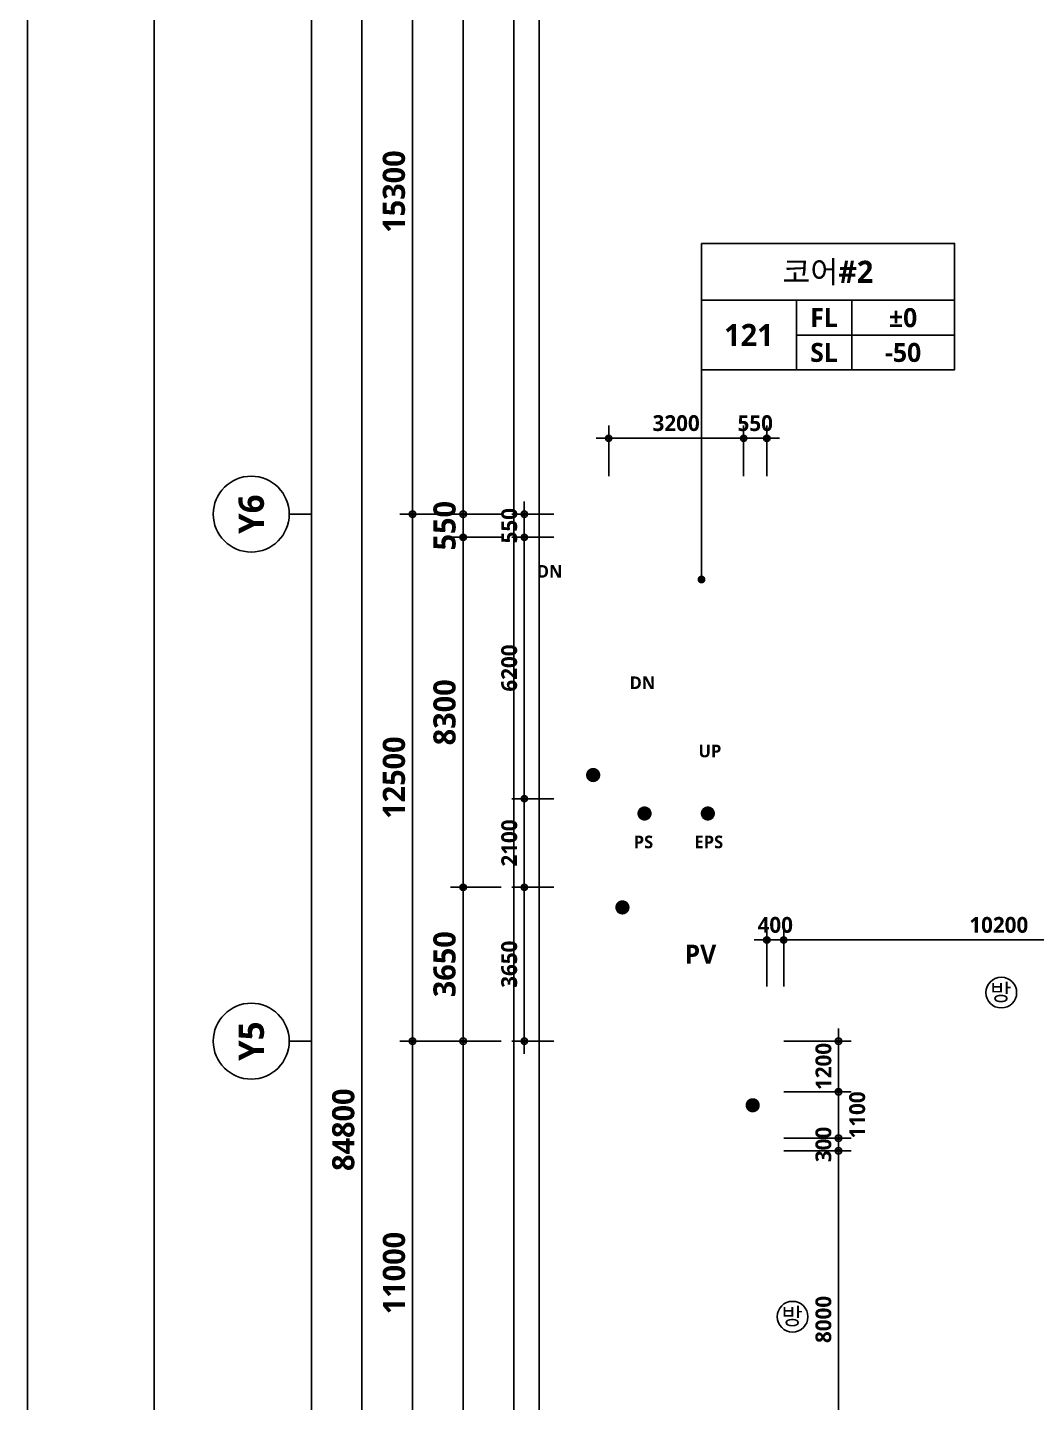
# Model space of a CAD drawing. Header units: millimetres. Extents: x -63924 to 190228206, y 0 to 456875599.
# Drawn here: x 89100 to 113024, y 315280 to 347892 of the extents above; entities that cross this region are included whole.
import ezdxf
from ezdxf.enums import TextEntityAlignment as Align

# ---------------------------------------------------------------- set-up
doc = ezdxf.new("R2010")
doc.units = ezdxf.units.MM
doc.header["$LTSCALE"] = 150
doc.header["$MEASUREMENT"] = 0
doc.header["$PDSIZE"] = -10
doc.layers.get('0').update_dxf_attribs({"linetype": 'CONTINUOUS'})
doc.layers.get('Defpoints').update_dxf_attribs({"color": 153, "linetype": 'CONTINUOUS'})
for name, color, linetype in [('A-ANNO-DIM', 4, 'CONTINUOUS'), ('A-ANNO-GRA1', 7, 'CONTINUOUS'), ('A-ANNO-SYMB', 7, 'CONTINUOUS'), ('A-ANNO-TEXT1', 7, 'CONTINUOUS'), ('A-ANNO-TEXT2', 3, 'CONTINUOUS'), ('A-ANNO-TITL', 7, 'CONTINUOUS'), ('A-FLOR-MARK-ARCH', 1, 'CONTINUOUS'), ('A-ST-AXIS-BUB', 7, 'CONTINUOUS'), ('A-ST-AXIS-DIM', 7, 'CONTINUOUS')]:
    doc.layers.add(name, color=color, linetype=linetype)
for name, color, linetype, plot in [('Defpoint', 161, 'CONTINUOUS', False), ('G(그리드1)', 185, 'CONTINUOUS', False), ('G(그리드2)', 235, 'CONTINUOUS', False)]:
    doc.layers.add(name, color=color, linetype=linetype, plot=plot)
doc.styles.add('2020음성 1차', font='')
doc.styles.add('SH_나눔', font='')
doc.styles.add('SH_대대리576', font='')
doc.styles.add('SH_진천_나눔', font='')
doc.styles.get('2020음성 1차').set_extended_font_data('NanumGothic', bold=True)
doc.styles.get('SH_나눔').set_extended_font_data('NanumGothic', bold=True)
doc.styles.get('SH_대대리576').set_extended_font_data('NanumGothic', bold=True)
doc.styles.get('SH_진천_나눔').set_extended_font_data('NanumGothic', bold=True)
doc.dimstyles.new('SHP 300', dxfattribs={"dimscale": 150, "dimtxt": 3.5, "dimasz": 1, "dimexe": 2, "dimexo": 2, "dimgap": 1, "dimtad": 1, "dimdec": 0, "dimzin": 0, "dimdsep": 46, "dimtxsty": 'SH_대대리576', "dimblk": 'DIMDOT', "dimcen": 0.09, "dimclrt": 3, "dimadec": 0, "dimazin": 1, "dimtfac": 1, "dimtdec": 0, "dimtix": 1, "dimtmove": 2, "dimatfit": 0, "dimldrblk": 'DIMDOT', "dimfxl": 1, "dimtolj": 1, "dimtzin": 0, "dimarcsym": 0})
doc.dimstyles.new('SHP300내부', dxfattribs={"dimscale": 150, "dimtxt": 2.5, "dimasz": 1, "dimexe": 2, "dimexo": 2, "dimgap": 1, "dimtad": 1, "dimdec": 0, "dimzin": 0, "dimdsep": 46, "dimtxsty": 'SH_대대리576', "dimblk": 'DIMDOT', "dimcen": 0.09, "dimclrd": 256, "dimclre": 256, "dimclrt": 3, "dimadec": 0, "dimazin": 1, "dimtfac": 1, "dimtdec": 0, "dimtix": 1, "dimtmove": 2, "dimatfit": 0, "dimldrblk": 'DIMDOT', "dimfxl": 1, "dimtolj": 1, "dimtzin": 0, "dimlwd": -1, "dimlwe": -1, "dimarcsym": 0})

# ---------------------------------------------------------------- blocks, each defined once
blk = doc.blocks.new('DIMDOT')
at = {"color": 0}
blk.add_line((-2, 0), (2, 0), dxfattribs=at)
for radius in [0.5, 0.25]:
    blk.add_circle((0, 0), radius, dxfattribs=at)
blk = doc.blocks.new('*D221')
at = {"layer": 'A-ANNO-DIM', "transparency": 16777216}
for p, q in [((107030, 325150), (107030, 326550)), ((117230, 325150), (117230, 326550)), ((107180, 326250), (117080, 326250))]:
    blk.add_line(p, q, dxfattribs=at)
at = {"layer": 'Defpoints', "color": 0, "transparency": 16777216}
for p in [(117230, 326250), (107030, 324850), (117230, 324850)]:
    blk.add_point(p, dxfattribs=at)
at = {"layer": 'A-ANNO-DIM', "linetype": 'ByBlock', "transparency": 16777216, "xscale": 150, "yscale": 150, "zscale": 150, "rotation": 180}
blk.add_blockref('DIMDOT', (107030, 326250), dxfattribs=at)
at = {"layer": 'A-ANNO-DIM', "linetype": 'ByBlock', "transparency": 16777216, "xscale": 150, "yscale": 150, "zscale": 150}
blk.add_blockref('DIMDOT', (117230, 326250), dxfattribs=at)
at = {"layer": 'A-ANNO-DIM', "color": 3, "transparency": 16777216, "insert": (112130, 326606), "char_height": 375, "attachment_point": 5, "style": 'SH_대대리576'}
blk.add_mtext('\\A1;10200', dxfattribs=at)
blk = doc.blocks.new('*D222')
at = {"layer": 'A-ANNO-DIM', "transparency": 16777216}
for p, q in [((106630, 325150), (106630, 326550)), ((107030, 325150), (107030, 326550)), ((106480, 326250), (106330, 326250)), ((107030, 326250), (106630, 326250)), ((107180, 326250), (107330, 326250))]:
    blk.add_line(p, q, dxfattribs=at)
at = {"layer": 'Defpoints', "color": 0, "transparency": 16777216}
for p in [(106630, 326250), (106630, 324850), (107030, 324850)]:
    blk.add_point(p, dxfattribs=at)
at = {"layer": 'A-ANNO-DIM', "linetype": 'ByBlock', "transparency": 16777216, "xscale": 150, "yscale": 150, "zscale": 150}
blk.add_blockref('DIMDOT', (106630, 326250), dxfattribs=at)
at = {"layer": 'A-ANNO-DIM', "linetype": 'ByBlock', "transparency": 16777216, "xscale": 150, "yscale": 150, "zscale": 150, "rotation": 180}
blk.add_blockref('DIMDOT', (107030, 326250), dxfattribs=at)
at = {"layer": 'A-ANNO-DIM', "color": 3, "transparency": 16777216, "insert": (106830, 326606), "char_height": 375, "attachment_point": 5, "style": 'SH_대대리576'}
blk.add_mtext('\\A1;400', dxfattribs=at)
blk = doc.blocks.new('A-ST-AXIS-BUB-1')
at = {"layer": 'A-ST-AXIS-BUB'}
blk.add_line((0, 350), (0, 0), dxfattribs=at)
blk.add_circle((0, 950), 600, dxfattribs=at)
blk = doc.blocks.new('*D851')
at = {"layer": 'A-ST-AXIS-DIM', "color": 0, "lineweight": -2, "transparency": 16777216}
for p, q in [((100330, 323850), (97930, 323850)), ((98230, 313000), (98230, 323700)), ((100330, 312850), (97930, 312850))]:
    blk.add_line(p, q, dxfattribs=at)
at = {"layer": 'Defpoints', "color": 0, "transparency": 16777216}
for p in [(98230, 323850), (100630, 323850), (100630, 312850)]:
    blk.add_point(p, dxfattribs=at)
at = {"layer": 'A-ST-AXIS-DIM', "color": 0, "linetype": 'ByBlock', "lineweight": -2, "transparency": 16777216, "xscale": 150, "yscale": 150, "zscale": 150}
for p, rotation in [((98230, 323850), 90), ((98230, 312850), 270)]:
    blk.add_blockref('DIMDOT', p, dxfattribs=dict(at, rotation=rotation))
at = {"layer": 'A-ST-AXIS-DIM', "color": 3, "transparency": 16777216, "insert": (97792, 318350), "char_height": 525, "attachment_point": 5, "rotation": 90, "style": 'SH_대대리576'}
blk.add_mtext('\\A1;11000', dxfattribs=at)
blk = doc.blocks.new('*D852')
at = {"layer": 'A-ST-AXIS-DIM', "color": 0, "lineweight": -2, "transparency": 16777216}
for p, q in [((100330, 336350), (97930, 336350)), ((98230, 336200), (98230, 324000)), ((100330, 323850), (97930, 323850))]:
    blk.add_line(p, q, dxfattribs=at)
at = {"layer": 'Defpoints', "color": 0, "transparency": 16777216}
for p in [(100630, 336350), (98230, 323850), (100630, 323850)]:
    blk.add_point(p, dxfattribs=at)
at = {"layer": 'A-ST-AXIS-DIM', "color": 0, "linetype": 'ByBlock', "lineweight": -2, "transparency": 16777216, "xscale": 150, "yscale": 150, "zscale": 150}
for p, rotation in [((98230, 336350), 90), ((98230, 323850), 270)]:
    blk.add_blockref('DIMDOT', p, dxfattribs=dict(at, rotation=rotation))
at = {"layer": 'A-ST-AXIS-DIM', "color": 3, "transparency": 16777216, "insert": (97791, 330100), "char_height": 525, "attachment_point": 5, "rotation": 90, "style": 'SH_대대리576'}
blk.add_mtext('\\A1;12500', dxfattribs=at)
blk = doc.blocks.new('*D853')
at = {"layer": 'A-ST-AXIS-DIM', "color": 0, "lineweight": -2, "transparency": 16777216}
for p, q in [((100330, 351650), (97930, 351650)), ((98230, 336500), (98230, 351500)), ((100330, 336350), (97930, 336350))]:
    blk.add_line(p, q, dxfattribs=at)
at = {"layer": 'Defpoints', "color": 0, "transparency": 16777216}
for p in [(98230, 351650), (100630, 351650), (100630, 336350)]:
    blk.add_point(p, dxfattribs=at)
at = {"layer": 'A-ST-AXIS-DIM', "color": 0, "linetype": 'ByBlock', "lineweight": -2, "transparency": 16777216, "xscale": 150, "yscale": 150, "zscale": 150}
for p, rotation in [((98230, 351650), 90), ((98230, 336350), 270)]:
    blk.add_blockref('DIMDOT', p, dxfattribs=dict(at, rotation=rotation))
at = {"layer": 'A-ST-AXIS-DIM', "color": 3, "transparency": 16777216, "insert": (97790, 344000), "char_height": 525, "attachment_point": 5, "rotation": 90, "style": 'SH_대대리576'}
blk.add_mtext('\\A1;15300', dxfattribs=at)
blk = doc.blocks.new('*D854')
at = {"layer": 'A-ST-AXIS-DIM', "color": 0, "lineweight": -2, "transparency": 16777216}
for p, q in [((100330, 364150), (96730, 364150)), ((97030, 364000), (97030, 279500)), ((100330, 279350), (96730, 279350))]:
    blk.add_line(p, q, dxfattribs=at)
at = {"layer": 'Defpoints', "color": 0, "transparency": 16777216}
for p in [(100630, 364150), (97030, 279350), (100630, 279350)]:
    blk.add_point(p, dxfattribs=at)
at = {"layer": 'A-ST-AXIS-DIM', "color": 0, "linetype": 'ByBlock', "lineweight": -2, "transparency": 16777216, "xscale": 150, "yscale": 150, "zscale": 150}
for p, rotation in [((97030, 364150), 90), ((97030, 279350), 270)]:
    blk.add_blockref('DIMDOT', p, dxfattribs=dict(at, rotation=rotation))
at = {"layer": 'A-ST-AXIS-DIM', "color": 3, "transparency": 16777216, "insert": (96590, 321750), "char_height": 525, "attachment_point": 5, "rotation": 90, "style": 'SH_대대리576'}
blk.add_mtext('\\A1;84800', dxfattribs=at)
blk = doc.blocks.new('*D868')
at = {"layer": 'A-ANNO-DIM', "transparency": 16777216}
for p, q in [((106080, 337250), (106080, 338450)), ((106630, 337250), (106630, 338450)), ((105930, 338150), (105780, 338150)), ((106630, 338150), (106080, 338150)), ((106780, 338150), (106930, 338150))]:
    blk.add_line(p, q, dxfattribs=at)
at = {"layer": 'Defpoints', "color": 0, "transparency": 16777216}
for p in [(106080, 338150), (106080, 336950), (106630, 336950)]:
    blk.add_point(p, dxfattribs=at)
at = {"layer": 'A-ANNO-DIM', "linetype": 'ByBlock', "transparency": 16777216, "xscale": 150, "yscale": 150, "zscale": 150}
blk.add_blockref('DIMDOT', (106080, 338150), dxfattribs=at)
at = {"layer": 'A-ANNO-DIM', "linetype": 'ByBlock', "transparency": 16777216, "xscale": 150, "yscale": 150, "zscale": 150, "rotation": 180}
blk.add_blockref('DIMDOT', (106630, 338150), dxfattribs=at)
at = {"layer": 'A-ANNO-DIM', "color": 3, "transparency": 16777216, "insert": (106355, 338506), "char_height": 375, "attachment_point": 5, "style": 'SH_대대리576'}
blk.add_mtext('\\A1;550', dxfattribs=at)
blk = doc.blocks.new('*D869')
at = {"layer": 'A-ANNO-DIM', "transparency": 16777216}
for p, q in [((102880, 337250), (102880, 338450)), ((106080, 337250), (106080, 338450)), ((103030, 338150), (105930, 338150))]:
    blk.add_line(p, q, dxfattribs=at)
at = {"layer": 'Defpoints', "color": 0, "transparency": 16777216}
for p in [(106080, 338150), (102880, 336950), (106080, 336950)]:
    blk.add_point(p, dxfattribs=at)
at = {"layer": 'A-ANNO-DIM', "linetype": 'ByBlock', "transparency": 16777216, "xscale": 150, "yscale": 150, "zscale": 150, "rotation": 180}
blk.add_blockref('DIMDOT', (102880, 338150), dxfattribs=at)
at = {"layer": 'A-ANNO-DIM', "linetype": 'ByBlock', "transparency": 16777216, "xscale": 150, "yscale": 150, "zscale": 150}
blk.add_blockref('DIMDOT', (106080, 338150), dxfattribs=at)
at = {"layer": 'A-ANNO-DIM', "color": 3, "transparency": 16777216, "insert": (104480, 338507), "char_height": 375, "attachment_point": 5, "style": 'SH_대대리576'}
blk.add_mtext('\\A1;3200', dxfattribs=at)
blk = doc.blocks.new('*D893')
at = {"layer": 'A-ANNO-DIM', "transparency": 16777216}
for p, q in [((101580, 329600), (100580, 329600)), ((100880, 329450), (100880, 327650)), ((101580, 327500), (100580, 327500))]:
    blk.add_line(p, q, dxfattribs=at)
at = {"layer": 'Defpoints', "color": 0, "transparency": 16777216}
for p in [(101880, 329600), (100880, 327500), (101880, 327500)]:
    blk.add_point(p, dxfattribs=at)
at = {"layer": 'A-ANNO-DIM', "linetype": 'ByBlock', "transparency": 16777216, "xscale": 150, "yscale": 150, "zscale": 150}
for p, rotation in [((100880, 329600), 90), ((100880, 327500), 270)]:
    blk.add_blockref('DIMDOT', p, dxfattribs=dict(at, rotation=rotation))
at = {"layer": 'A-ANNO-DIM', "color": 3, "transparency": 16777216, "insert": (100524, 328550), "char_height": 375, "attachment_point": 5, "rotation": 90, "style": 'SH_대대리576'}
blk.add_mtext('\\A1;2100', dxfattribs=at)
blk = doc.blocks.new('*D894')
at = {"layer": 'A-ANNO-DIM', "transparency": 16777216}
for p, q in [((101580, 335800), (100580, 335800)), ((100880, 329750), (100880, 335650)), ((101580, 329600), (100580, 329600))]:
    blk.add_line(p, q, dxfattribs=at)
at = {"layer": 'Defpoints', "color": 0, "transparency": 16777216}
for p in [(100880, 335800), (101880, 335800), (101880, 329600)]:
    blk.add_point(p, dxfattribs=at)
at = {"layer": 'A-ANNO-DIM', "linetype": 'ByBlock', "transparency": 16777216, "xscale": 150, "yscale": 150, "zscale": 150}
for p, rotation in [((100880, 335800), 90), ((100880, 329600), 270)]:
    blk.add_blockref('DIMDOT', p, dxfattribs=dict(at, rotation=rotation))
at = {"layer": 'A-ANNO-DIM', "color": 3, "transparency": 16777216, "insert": (100523, 332700), "char_height": 375, "attachment_point": 5, "rotation": 90, "style": 'SH_대대리576'}
blk.add_mtext('\\A1;6200', dxfattribs=at)
blk = doc.blocks.new('*D895')
at = {"layer": 'A-ANNO-DIM', "transparency": 16777216}
for p, q in [((100880, 336500), (100880, 336650)), ((101580, 336350), (100580, 336350)), ((100880, 336350), (100880, 335800)), ((101580, 335800), (100580, 335800)), ((100880, 335650), (100880, 335500))]:
    blk.add_line(p, q, dxfattribs=at)
at = {"layer": 'Defpoints', "color": 0, "transparency": 16777216}
for p in [(101880, 336350), (100880, 335800), (101880, 335800)]:
    blk.add_point(p, dxfattribs=at)
at = {"layer": 'A-ANNO-DIM', "linetype": 'ByBlock', "transparency": 16777216, "xscale": 150, "yscale": 150, "zscale": 150}
for p, rotation in [((100880, 336350), 270), ((100880, 335800), 90)]:
    blk.add_blockref('DIMDOT', p, dxfattribs=dict(at, rotation=rotation))
at = {"layer": 'A-ANNO-DIM', "color": 3, "transparency": 16777216, "insert": (100524, 336075), "char_height": 375, "attachment_point": 5, "rotation": 90, "style": 'SH_대대리576'}
blk.add_mtext('\\A1;550', dxfattribs=at)
blk = doc.blocks.new('방화스크린 TEXT100')
at = {"layer": 'A-ANNO-SYMB'}
blk.add_circle((0, 0), 243, dxfattribs=at)
at = {"layer": 'A-ANNO-TITL', "style": '2020음성 1차'}
blk.add_text('방', height=267, dxfattribs=at).set_placement((-7, 7), align=Align.MIDDLE_CENTER)
blk = doc.blocks.new('*D947')
at = {"layer": 'A-ANNO-DIM', "transparency": 16777216}
for p, q in [((107030, 323850), (108630, 323850)), ((108330, 324000), (108330, 324150)), ((108330, 322650), (108330, 323850)), ((107030, 322650), (108630, 322650)), ((108330, 322500), (108330, 322350))]:
    blk.add_line(p, q, dxfattribs=at)
at = {"layer": 'Defpoints', "color": 0, "transparency": 16777216}
for p in [(106730, 323850), (108330, 323850), (106730, 322650)]:
    blk.add_point(p, dxfattribs=at)
at = {"layer": 'A-ANNO-DIM', "linetype": 'ByBlock', "transparency": 16777216, "xscale": 150, "yscale": 150, "zscale": 150}
for p, rotation in [((108330, 323850), 270), ((108330, 322650), 90)]:
    blk.add_blockref('DIMDOT', p, dxfattribs=dict(at, rotation=rotation))
at = {"layer": 'A-ANNO-DIM', "color": 3, "transparency": 16777216, "insert": (107974, 323250), "char_height": 375, "attachment_point": 5, "rotation": 90, "style": 'SH_대대리576'}
blk.add_mtext('\\A1;1200', dxfattribs=at)
blk = doc.blocks.new('*D948')
at = {"layer": 'A-ANNO-DIM', "transparency": 16777216}
for p, q in [((107030, 322650), (108630, 322650)), ((108330, 322500), (108330, 321700)), ((107030, 321550), (108630, 321550))]:
    blk.add_line(p, q, dxfattribs=at)
at = {"layer": 'Defpoints', "color": 0, "transparency": 16777216}
for p in [(106730, 322650), (106730, 321550), (108330, 321550)]:
    blk.add_point(p, dxfattribs=at)
at = {"layer": 'A-ANNO-DIM', "linetype": 'ByBlock', "transparency": 16777216, "xscale": 150, "yscale": 150, "zscale": 150}
for p, rotation in [((108330, 322650), 90), ((108330, 321550), 270)]:
    blk.add_blockref('DIMDOT', p, dxfattribs=dict(at, rotation=rotation))
at = {"layer": 'A-ANNO-DIM', "color": 3, "transparency": 16777216, "insert": (108774, 322100), "char_height": 375, "attachment_point": 5, "rotation": 90, "style": 'SH_대대리576'}
blk.add_mtext('\\A1;1100', dxfattribs=at)
blk = doc.blocks.new('*D949')
at = {"layer": 'A-ANNO-DIM', "transparency": 16777216}
for p, q in [((107030, 321250), (108630, 321250)), ((108330, 321100), (108330, 313400)), ((107030, 313250), (108630, 313250))]:
    blk.add_line(p, q, dxfattribs=at)
at = {"layer": 'Defpoints', "color": 0, "transparency": 16777216}
for p in [(106730, 321250), (106730, 313250), (108330, 313250)]:
    blk.add_point(p, dxfattribs=at)
at = {"layer": 'A-ANNO-DIM', "linetype": 'ByBlock', "transparency": 16777216, "xscale": 150, "yscale": 150, "zscale": 150}
for p, rotation in [((108330, 321250), 90), ((108330, 313250), 270)]:
    blk.add_blockref('DIMDOT', p, dxfattribs=dict(at, rotation=rotation))
at = {"layer": 'A-ANNO-DIM', "color": 3, "transparency": 16777216, "insert": (107973, 317250), "char_height": 375, "attachment_point": 5, "rotation": 90, "style": 'SH_대대리576'}
blk.add_mtext('\\A1;8000', dxfattribs=at)
blk = doc.blocks.new('*D950')
at = {"layer": 'A-ANNO-DIM', "transparency": 16777216}
for p, q in [((108330, 321700), (108330, 321850)), ((107030, 321550), (108630, 321550)), ((107030, 321250), (108630, 321250)), ((108330, 321250), (108330, 321550)), ((108330, 321100), (108330, 320950))]:
    blk.add_line(p, q, dxfattribs=at)
at = {"layer": 'Defpoints', "color": 0, "transparency": 16777216}
for p in [(106730, 321550), (106730, 321250), (108330, 321550)]:
    blk.add_point(p, dxfattribs=at)
at = {"layer": 'A-ANNO-DIM', "linetype": 'ByBlock', "transparency": 16777216, "xscale": 150, "yscale": 150, "zscale": 150}
for p, rotation in [((108330, 321550), 270), ((108330, 321250), 90)]:
    blk.add_blockref('DIMDOT', p, dxfattribs=dict(at, rotation=rotation))
at = {"layer": 'A-ANNO-DIM', "color": 3, "transparency": 16777216, "insert": (107973, 321400), "char_height": 375, "attachment_point": 5, "rotation": 90, "style": 'SH_대대리576'}
blk.add_mtext('\\A1;300', dxfattribs=at)
blk = doc.blocks.new('*D1308')
at = {"layer": 'A-ANNO-DIM', "transparency": 16777216}
for p, q in [((101580, 327500), (100580, 327500)), ((100880, 324000), (100880, 327350)), ((101580, 323850), (100580, 323850))]:
    blk.add_line(p, q, dxfattribs=at)
at = {"layer": 'Defpoints', "color": 0, "transparency": 16777216}
for p in [(100880, 327500), (101880, 327500), (101880, 323850)]:
    blk.add_point(p, dxfattribs=at)
at = {"layer": 'A-ANNO-DIM', "linetype": 'ByBlock', "transparency": 16777216, "xscale": 150, "yscale": 150, "zscale": 150}
for p, rotation in [((100880, 327500), 90), ((100880, 323850), 270)]:
    blk.add_blockref('DIMDOT', p, dxfattribs=dict(at, rotation=rotation))
at = {"layer": 'A-ANNO-DIM', "color": 3, "transparency": 16777216, "insert": (100523, 325675), "char_height": 375, "attachment_point": 5, "rotation": 90, "style": 'SH_대대리576'}
blk.add_mtext('\\A1;3650', dxfattribs=at)
blk = doc.blocks.new('*D1499')
at = {"layer": 'A-ST-AXIS-DIM', "color": 0, "lineweight": -2, "transparency": 16777216}
for p, q in [((100330, 335800), (99130, 335800)), ((99430, 327650), (99430, 335650)), ((100330, 327500), (99130, 327500))]:
    blk.add_line(p, q, dxfattribs=at)
at = {"layer": 'Defpoints', "color": 0, "transparency": 16777216}
for p in [(99430, 335800), (100630, 335800), (100630, 327500)]:
    blk.add_point(p, dxfattribs=at)
at = {"layer": 'A-ST-AXIS-DIM', "color": 0, "linetype": 'ByBlock', "lineweight": -2, "transparency": 16777216, "xscale": 150, "yscale": 150, "zscale": 150}
for p, rotation in [((99430, 335800), 90), ((99430, 327500), 270)]:
    blk.add_blockref('DIMDOT', p, dxfattribs=dict(at, rotation=rotation))
at = {"layer": 'A-ST-AXIS-DIM', "color": 3, "transparency": 16777216, "insert": (98990, 331650), "char_height": 525, "attachment_point": 5, "rotation": 90, "style": 'SH_대대리576'}
blk.add_mtext('\\A1;8300', dxfattribs=at)
blk = doc.blocks.new('*D1500')
at = {"layer": 'A-ST-AXIS-DIM', "color": 0, "lineweight": -2, "transparency": 16777216}
for p, q in [((99430, 336500), (99430, 336650)), ((100330, 336350), (99130, 336350)), ((99430, 336350), (99430, 335800)), ((100330, 335800), (99130, 335800)), ((99430, 335650), (99430, 335500))]:
    blk.add_line(p, q, dxfattribs=at)
at = {"layer": 'Defpoints', "color": 0, "transparency": 16777216}
for p in [(100630, 336350), (99430, 335800), (100630, 335800)]:
    blk.add_point(p, dxfattribs=at)
at = {"layer": 'A-ST-AXIS-DIM', "color": 0, "linetype": 'ByBlock', "lineweight": -2, "transparency": 16777216, "xscale": 150, "yscale": 150, "zscale": 150}
for p, rotation in [((99430, 336350), 270), ((99430, 335800), 90)]:
    blk.add_blockref('DIMDOT', p, dxfattribs=dict(at, rotation=rotation))
at = {"layer": 'A-ST-AXIS-DIM', "color": 3, "transparency": 16777216, "insert": (98991, 336075), "char_height": 525, "attachment_point": 5, "rotation": 90, "style": 'SH_대대리576'}
blk.add_mtext('\\A1;550', dxfattribs=at)
blk = doc.blocks.new('*D1501')
at = {"layer": 'A-ST-AXIS-DIM', "color": 0, "lineweight": -2, "transparency": 16777216}
for p, q in [((100330, 327500), (99130, 327500)), ((99430, 327350), (99430, 324000)), ((100330, 323850), (99130, 323850))]:
    blk.add_line(p, q, dxfattribs=at)
at = {"layer": 'Defpoints', "color": 0, "transparency": 16777216}
for p in [(100630, 327500), (99430, 323850), (100630, 323850)]:
    blk.add_point(p, dxfattribs=at)
at = {"layer": 'A-ST-AXIS-DIM', "color": 0, "linetype": 'ByBlock', "lineweight": -2, "transparency": 16777216, "xscale": 150, "yscale": 150, "zscale": 150}
for p, rotation in [((99430, 327500), 90), ((99430, 323850), 270)]:
    blk.add_blockref('DIMDOT', p, dxfattribs=dict(at, rotation=rotation))
at = {"layer": 'A-ST-AXIS-DIM', "color": 3, "transparency": 16777216, "insert": (98990, 325675), "char_height": 525, "attachment_point": 5, "rotation": 90, "style": 'SH_대대리576'}
blk.add_mtext('\\A1;3650', dxfattribs=at)
blk = doc.blocks.new('G$C9D92D8A7')
at = {"layer": 'A-ANNO-GRA1'}
for p, q in [((0, 11), (40, 11)), ((15, 11), (15, 0)), ((23.75, 11), (23.75, 0)), ((15, 5.5), (40, 5.5))]:
    blk.add_line(p, q, dxfattribs=at)
blk.add_lwpolyline([(0, 20), (0, 0), (40, 0), (40, 20)], close=True, dxfattribs=at)
at = {"style": '2020음성 1차'}
for tag, height, p in [('실명', 3.5, (20, 15.5)), ('마감레벨', 3, (31.875, 8.25)), ('실번호', 3.5, (7.5, 5.5)), ('구조레벨', 3, (31.875, 2.75))]:
    blk.add_attdef(tag, text='', height=height, dxfattribs=at).set_placement(p, align=Align.MIDDLE_CENTER)
at = {"layer": 'A-ANNO-TEXT1', "style": 'SH_나눔'}
for s, p in [('FL', (19.375, 8.25)), ('SL', (19.375, 2.75))]:
    blk.add_text(s, height=3, dxfattribs=at).set_placement(p, align=Align.MIDDLE)

msp = doc.modelspace()

# ---------------------------------------------------------------- linework, layer by layer
msp.add_lwpolyline([(105080, 334800), (105080, 339772.8)])
at = {"const_width": 93.8}
msp.add_lwpolyline([(105080, 334753.1, -1), (105080, 334846.9, -1)], format="xyb", close=True, dxfattribs=at)
at = {"layer": 'A-FLOR-MARK-ARCH', "const_width": 168.8}
for points in [[(102427.9, 330161.7, 1), (102596.6, 330161.7, 1)], [(103645.6, 329250, 1), (103814.4, 329250, 1)], [(105146.9, 329250, 1), (105315.6, 329250, 1)], [(103121.7, 327022.5, 1), (103290.5, 327022.5, 1)], [(106210.5, 322329.4, 1), (106379.3, 322329.4, 1)]]:
    msp.add_lwpolyline(points, format="xyb", close=True, dxfattribs=at)
at = {"layer": 'Defpoint'}
for points in [[(89100, 252000), (178200, 252000), (178200, 378000), (89100, 378000)], [(92100, 375000), (175200, 375000), (175200, 268500), (92100, 268500)]]:
    msp.add_lwpolyline(points, close=True, dxfattribs=at)
at = {"layer": 'G(그리드1)'}
for points in [[(174030, 270550), (95830, 270550), (95830, 371950), (174030, 371950)], [(172830, 272750), (97030, 272750), (97030, 370750), (172830, 370750)], [(171630, 273950), (98230, 273950), (98230, 369550), (171630, 369550)], [(170430, 275150), (99430, 275150), (99430, 368350), (170430, 368350)], [(169230, 276350), (100630, 276350), (100630, 367150), (169230, 367150)]]:
    msp.add_lwpolyline(points, close=True, dxfattribs=at)
at = {"layer": 'G(그리드2)'}
msp.add_lwpolyline([(168630, 276950), (101230, 276950), (101230, 366550), (168630, 366550)], close=True, dxfattribs=at)

# ---------------------------------------------------------------- block references
at = {"xscale": 1.5, "yscale": 1.5, "zscale": 1.5}
for p in [(112189.1, 325002), (107240, 317315)]:
    msp.add_blockref('방화스크린 TEXT100', p, dxfattribs=at)
at = {"layer": 'A-ANNO-TEXT1'}
ref = msp.add_blockref('G$C9D92D8A7', (105080, 339772.8), dxfattribs=dict(at, xscale=150, yscale=150, zscale=150))
ref.add_attrib('실명', '코어#2', dxfattribs={"layer": 'A-ANNO-TEXT2', "height": 525, "style": '2020음성 1차'}).set_placement((108080, 342097.8, 206000), align=Align.MIDDLE_CENTER)
ref.add_attrib('실번호', '121', dxfattribs={"layer": 'A-ANNO-TEXT2', "height": 525, "style": '2020음성 1차'}).set_placement((106205, 340597.8, 206000), align=Align.MIDDLE_CENTER)
ref.add_attrib('마감레벨', '%%p0', dxfattribs={"height": 450, "style": '2020음성 1차'}).set_placement((109861.2, 341010.3, 206000), align=Align.MIDDLE_CENTER)
ref.add_attrib('구조레벨', '-50', dxfattribs={"height": 450, "style": '2020음성 1차'}).set_placement((109861.2, 340185.3, 206000), align=Align.MIDDLE_CENTER)
at = {"layer": 'A-ST-AXIS-BUB', "xscale": 1.5, "yscale": 1.5, "zscale": 1.5, "rotation": 90}
for p in [(95830, 336350), (95830, 323850)]:
    msp.add_blockref('A-ST-AXIS-BUB-1', p, dxfattribs=at)

# ---------------------------------------------------------------- texts
at = {"layer": 'A-ANNO-TEXT1', "style": 'SH_대대리576'}
for s, p in [('Y6', (94405, 336350)), ('Y5', (94405, 323850))]:
    msp.add_text(s, height=600, rotation=90, dxfattribs=at).set_placement(p, align=Align.MIDDLE_CENTER)
at = {"layer": 'A-ANNO-TEXT1', "style": 'SH_진천_나눔'}
for s, height, p in [('DN', 300, (101480, 334992.5)), ('DN', 300, (103680, 332350)), ('UP', 300, (105280, 330730)), ('PS', 300, (103705, 328575)), ('EPS', 300, (105255, 328575)), ('PV', 450, (105055, 325912.5))]:
    msp.add_text(s, height=height, dxfattribs=at).set_placement(p, align=Align.MIDDLE)

# ---------------------------------------------------------------- dimensions: what is measured, and where the dimension line sits
at = {"layer": 'A-ANNO-DIM'}
for base, p1, p2, angle, picture, middle in [((106080, 338150), (102880, 336950), (106080, 336950), 180, '*D869', (104480, 338506.9)), ((106080, 338150), (106630, 336950), (106080, 336950), 0, '*D868', (106355, 338506.1)), ((100880, 335800), (101880, 336350), (101880, 335800), 90, '*D895', (100523.9, 336075)), ((100880, 335800), (101880, 329600), (101880, 335800), 270, '*D894', (100523.1, 332700)), ((100880, 327500), (101880, 329600), (101880, 327500), 90, '*D893', (100523.9, 328550)), ((100880, 327500), (101880, 323850), (101880, 327500), 270, '*D1308', (100523.1, 325675)), ((106630, 326250), (107030, 324850), (106630, 324850), 0, '*D222', (106830, 326605.6)), ((117230, 326250), (107030, 324850), (117230, 324850), 180, '*D221', (112130, 326606.1)), ((108330, 323850), (106730, 322650), (106730, 323850), 270, '*D947', (107973.9, 323250)), ((108330, 321550), (106730, 321250), (106730, 321550), 270, '*D950', (107973.1, 321400)), ((108330, 313250), (106730, 321250), (106730, 313250), 90, '*D949', (107973.1, 317250))]:
    dim = msp.add_linear_dim(base=base, p1=p1, p2=p2, angle=angle, dimstyle='SHP300내부', dxfattribs=at)
    dim.commit()
    dim.dimension.update_dxf_attribs({"geometry": picture, "text_midpoint": middle})
dim = msp.add_linear_dim(base=(108330, 321550), p1=(106730, 322650), p2=(106730, 321550), angle=90, dimstyle='SHP300내부', dxfattribs=at)
dim.commit()
dim.dimension.update_dxf_attribs({"geometry": '*D948', "text_midpoint": (108774.4, 322100), "dimtype": 160})
at = {"layer": 'A-ST-AXIS-DIM'}
for base, p1, p2, angle, picture, middle in [((97030, 279350), (100630, 364150), (100630, 279350), 90, '*D854', (96590.3, 321750)), ((98230, 351650), (100630, 336350), (100630, 351650), 270, '*D853', (97790.3, 344000)), ((98230, 323850), (100630, 336350), (100630, 323850), 90, '*D852', (97790.7, 330100)), ((99430, 335800), (100630, 336350), (100630, 335800), 90, '*D1500', (98991.4, 336075)), ((99430, 335800), (100630, 327500), (100630, 335800), 270, '*D1499', (98990.3, 331650)), ((99430, 323850), (100630, 327500), (100630, 323850), 90, '*D1501', (98990.3, 325675)), ((98230, 323850), (100630, 312850), (100630, 323850), 270, '*D851', (97792.1, 318350))]:
    dim = msp.add_linear_dim(base=base, p1=p1, p2=p2, angle=angle, dimstyle='SHP 300', override={"dimtxsty": 'SH_대대리576', "dimldrblk": 'DIMDOT'}, dxfattribs=at)
    dim.commit()
    dim.dimension.update_dxf_attribs({"geometry": picture, "text_midpoint": middle})

doc.saveas('drawing.dxf')
